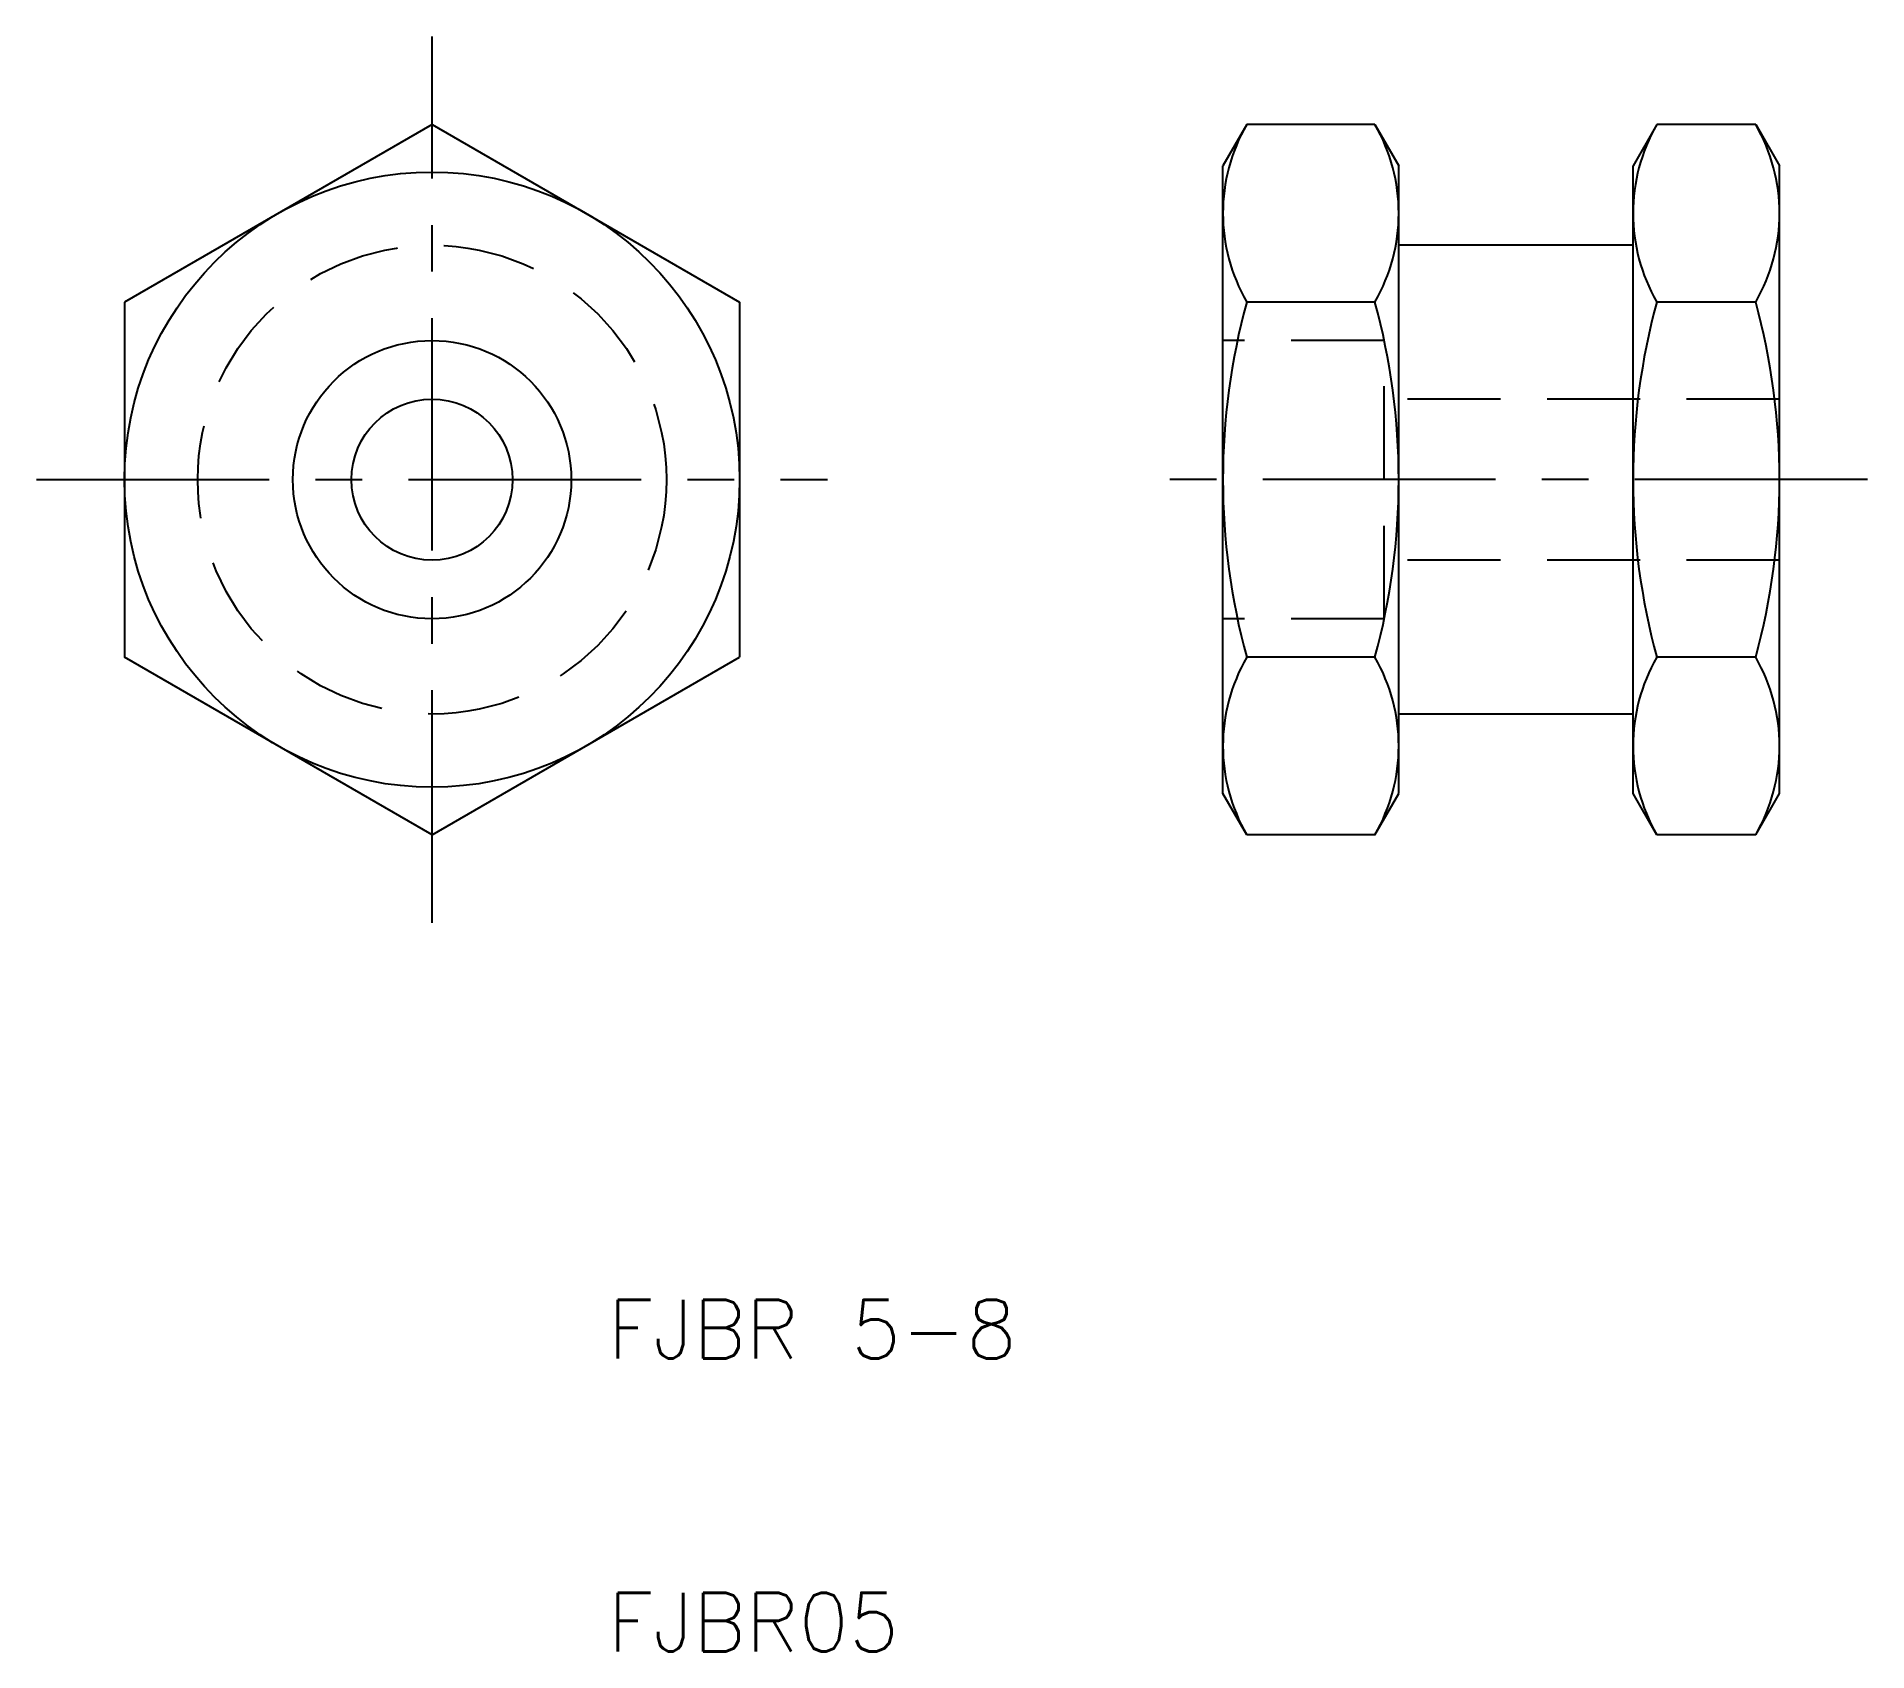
# Model space of a CAD drawing. Extents: x -9.5 to 53, y 10 to 65.1.
import ezdxf

# ---------------------------------------------------------------- set-up
doc = ezdxf.new("R2010")
doc.units = 0
doc.header["$LTSCALE"] = 0.25
doc.linetypes.add('CENTER', pattern=[50.8, 31.75, -6.35, 6.35, -6.35])
doc.linetypes.add('DASHED', pattern=[19.05, 12.7, -6.35])
doc.layers.get('0').update_dxf_attribs({"linetype": 'CONTINUOUS'})
doc.layers.add('CENTER', color=1, linetype='CENTER')
doc.styles.get("Standard").update_dxf_attribs({"font": 'txt.shx', "bigfont": 'extfont.shx'})

msp = doc.modelspace()

# ---------------------------------------------------------------- linework, layer by layer
for p, q in [((4, 62.124), (-6.5, 56.062)), ((4, 62.124), (14.5, 56.062)), ((31.812, 62.124), (31, 60.718)), ((36.188, 62.124), (31.812, 62.124)), ((36.188, 62.124), (37, 60.718)), ((45.812, 62.124), (45, 60.718)), ((49.188, 62.124), (45.812, 62.124)), ((49.188, 62.124), (50, 60.718)), ((31, 39.282), (31, 60.718)), ((37, 58), (37, 60.718)), ((45, 58), (45, 60.718)), ((50, 39.282), (50, 60.718)), ((37, 42), (37, 58)), ((45, 58), (37, 58)), ((45, 42), (45, 58)), ((-6.5, 56.062), (-6.5, 43.938)), ((14.5, 56.062), (14.5, 43.938)), ((36.188, 56.062), (31.812, 56.062)), ((49.188, 56.062), (45.812, 56.062)), ((4, 37.876), (-6.5, 43.938)), ((4, 37.876), (14.5, 43.938)), ((36.188, 43.938), (31.812, 43.938)), ((49.188, 43.938), (45.812, 43.938)), ((45, 42), (37, 42)), ((37, 39.282), (37, 42)), ((45, 39.282), (45, 42)), ((31.812, 37.876), (31, 39.282)), ((36.188, 37.876), (37, 39.282)), ((45.812, 37.876), (45, 39.282)), ((49.188, 37.876), (50, 39.282)), ((36.188, 37.876), (31.812, 37.876)), ((49.188, 37.876), (45.812, 37.876))]:
    msp.add_line(p, q)
at = {"color": 3, "linetype": 'DASHED'}
for p, q in [((36.5, 54.75), (31, 54.75)), ((36.5, 45.25), (36.5, 54.75)), ((50, 52.75), (36.5, 52.75)), ((50, 47.25), (36.5, 47.25)), ((36.5, 45.25), (31, 45.25))]:
    msp.add_line(p, q, dxfattribs=at)
for radius in [10.5, 4.75, 2.75]:
    msp.add_circle((4, 50), radius)
msp.add_circle((4, 50), 8, dxfattribs=at)
for centre, radius, start, end in [((37.062, 59.093), 6.062, 150, 210), ((30.938, 59.093), 6.062, 330, 30), ((51.062, 59.093), 6.062, 150, 210), ((43.938, 59.093), 6.062, 330, 30), ((54.03, 50), 23.03, 164.73852, 195.26148), ((13.97, 50), 23.03, 344.73852, 15.26148), ((68.03, 50), 23.03, 164.73852, 195.26148), ((26.97, 50), 23.03, 344.73852, 15.26148), ((37.062, 40.907), 6.062, 150, 210), ((30.938, 40.907), 6.062, 330, 30), ((51.062, 40.907), 6.062, 150, 210), ((43.938, 40.907), 6.062, 330, 30)]:
    msp.add_arc(centre, radius, start, end)
at = {"layer": 'CENTER', "color": 1, "linetype": 'CENTER'}
for p, q in [((4, 34.876), (4, 65.124)), ((-9.5, 50), (17.5, 50)), ((53, 50), (28, 50))]:
    msp.add_line(p, q, dxfattribs=at)

# ---------------------------------------------------------------- texts
for s, p in [('FJBR 5-8', (10, 20)), ('FJBR05', (10, 10))]:
    msp.add_text(s, height=2).set_placement(p)

doc.saveas('drawing.dxf')
